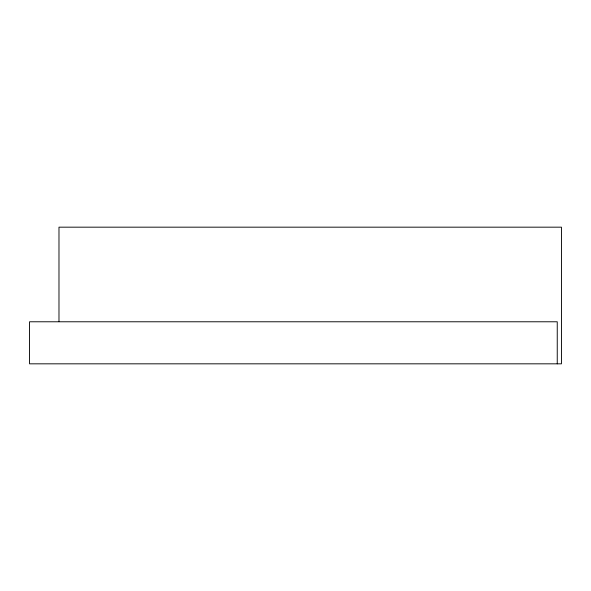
<?xml version="1.0" encoding="UTF-8"?>
<svg xmlns="http://www.w3.org/2000/svg" width="591" height="591" viewBox="0 0 591 591"><rect width="100%" height="100%" fill="white"/><g stroke="black" fill="none" stroke-linecap="round" stroke-linejoin="round"><path stroke-width="0.89" d="M557.247 363.827L557.247 321.777L29.55 321.777L29.55 363.827L561.45 363.827L561.45 227.173L58.982 227.173L58.982 321.356"/></g></svg>
